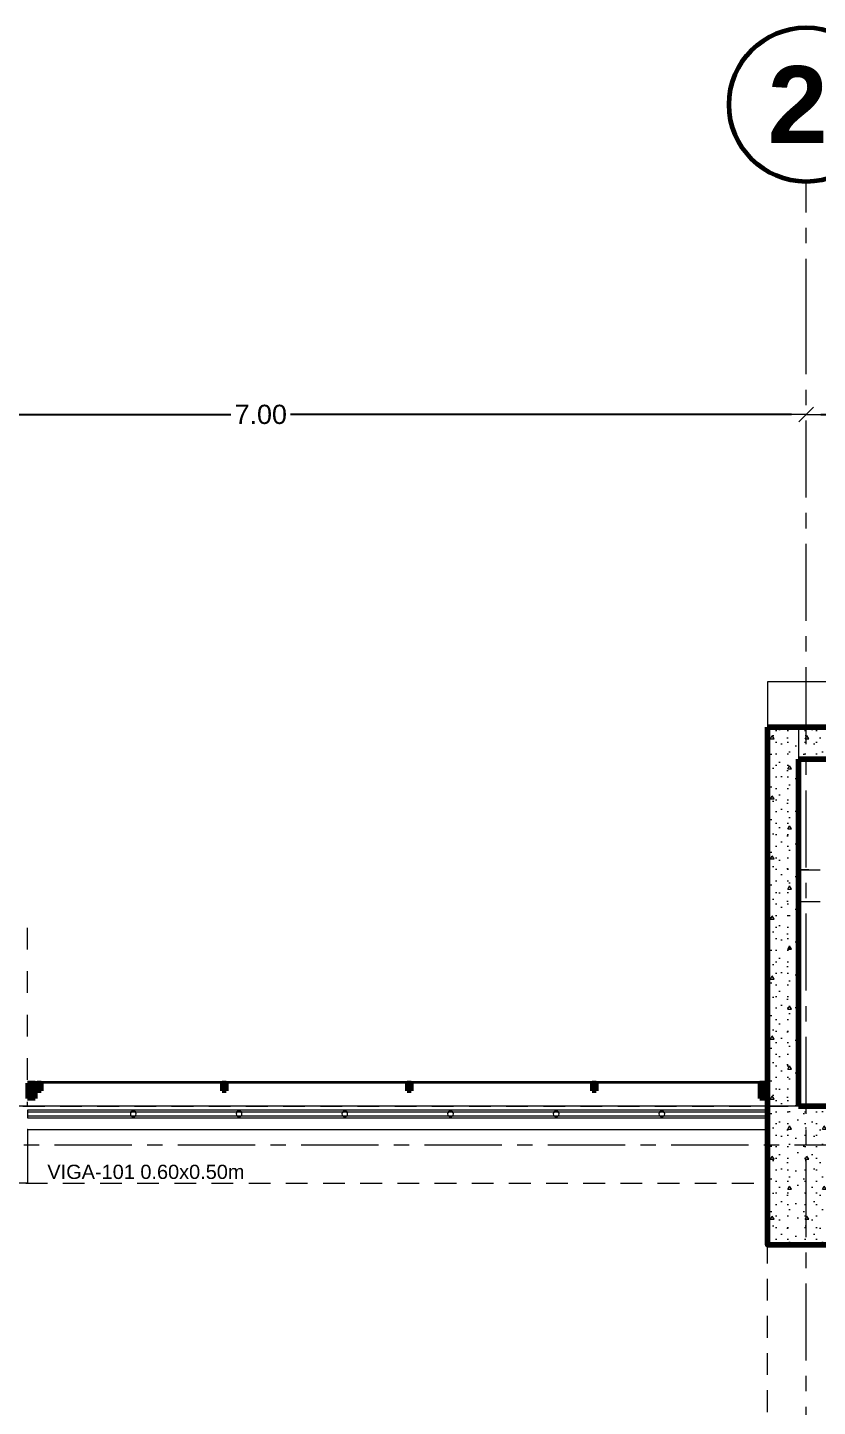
# Model space of a CAD drawing. Header units: inches. Extents: x -19 to 5698, y -728 to 92.
# Drawn here: x 196.27 to 201.39, y 37.95 to 46.9 of the extents above; entities that cross this region are included whole.
import ezdxf

# ---------------------------------------------------------------- set-up
doc = ezdxf.new("R2010")
doc.units = ezdxf.units.IN
doc.header["$MEASUREMENT"] = 0
doc.set_wipeout_variables(frame=1)
doc.header["$PDMODE"] = 1
for name, pattern in [('Hidden Line', [0.195611, 0.141111, -0.0545]), ('Línea Oculta', [0.195611, 0.141111, -0.0545]), ('Punto & Raya', [0.65, 0.5, -0.075, 0, -0.075]), ('Rayas', [0.282222, 0.141111, -0.141111]), ('Wipeout_Contour', [1, 0, -1])]:
    doc.linetypes.add(name, pattern=pattern)
doc.layers.get('0').update_dxf_attribs({"color": 61})
for name, color, linetype in [('02 _ ARQ _ ALB _ Cotas Ejes', 7, 'Continuous'), ('02 _ ARQ _ ALB _ Ejes Generales', 251, 'Continuous'), ('02 _ ARQ _ ZON _ Espacio.3D', 7, 'Continuous'), ('08 _ STR _ EXT _ 06 Columnas', 7, 'Continuous'), ('08 _ STR _ EXT _ 07 Losa Aligerada', 7, 'Continuous'), ('08 _ STR _ EXT _ 08 Placas Inclinadas', 7, 'Continuous'), ('08 _ STR _ EXT _ 09 Vigas', 251, 'Continuous'), ('Acabado - Muros', 7, 'Continuous'), ('Estructura - 04 MURO', 7, 'Continuous'), ('Interior - Escaleras & Barandillas', 7, 'Continuous'), ('Notas - Etiquetas', 7, 'Continuous')]:
    doc.layers.add(name, color=color, linetype=linetype)
doc.styles.add('Estilo_Generado_1', font='swisseb.ttf')
doc.styles.add('Estilo_Generado_4', font='swisse.ttf')
doc.dimstyles.new('Estilo_Generado__7', dxfattribs={"dimtxt": 0.125, "dimasz": 0.095, "dimexe": 0.18, "dimexo": 0.0625, "dimgap": 0, "dimtad": 0, "dimtih": 1, "dimtoh": 1, "dimzin": 0, "dimdsep": 46, "dimtxsty": 'Estilo_Generado_4', "dimblk": 'ARROWHEAD_6', "dimblk1": 'ARROWHEAD_6', "dimblk2": 'ARROWHEAD_6', "dimcen": 0.09, "dimse1": 1, "dimse2": 1, "dimclrd": 144, "dimclre": 144, "dimclrt": 7, "dimadec": 0, "dimazin": 0, "dimtfac": 1, "dimtdec": 4, "dimtmove": 0, "dimatfit": 3, "dimfxl": 1, "dimtolj": 1, "dimtzin": 0, "dimarcsym": 0})
doc.dimstyles.new('Estilo_Generado__8', dxfattribs={"dimtxt": 0.18, "dimasz": 0.0912, "dimexe": 0.18, "dimexo": 0.0625, "dimgap": 0, "dimtad": 0, "dimtih": 1, "dimtoh": 1, "dimdec": 4, "dimzin": 0, "dimdsep": 46, "dimcen": 0.09, "dimadec": 0, "dimazin": 0, "dimtfac": 1, "dimtdec": 4, "dimtmove": 0, "dimatfit": 3, "dimldrblk": 'ARROWHEAD_5', "dimfxl": 1, "dimtolj": 1, "dimtzin": 0, "dimarcsym": 0})
pattern_1 = [(0, (185.00004, 1e-08), (0, 0.3897114), [0.024375, -0.200625]), (0, (185.11254, 0.19486), (0, 0.3897114), [0.024375, -0.200625]), (60, (185.00004, 1e-08), (-0.3375, 0.1948557), [0.024375, -0.200625]), (60, (185.22504, 1e-08), (-0.3375, 0.1948557), [0.024375, -0.200625]), (120, (185.0244, 1e-08), (0.3375, 0.1948557), [0.024375, -0.200625]), (120, (185.2494, 1e-08), (0.3375, 0.1948557), [0.024375, -0.200625]), (0, (185.00004, 0.0375), (0, 0.075), [0, -0.075, 0, -0.1125]), (45, (185.03754, 0.0375), (-0.05303301, 0.05303301), [0, -0.05625, 0, -0.09375])]

# ---------------------------------------------------------------- blocks, each defined once
blk = doc.blocks.new('ARROWHEAD_6')
at = {"color": 0, "linetype": 'Continuous', "lineweight": 0}
for p, q in [((0, 0), (-1, 0)), ((-0.5, -0.5), (0.5, 0.5))]:
    blk.add_line(p, q, dxfattribs=at)
blk = doc.blocks.new('*D159', base_point=(1608.118, 0))
at = {"layer": '02 _ ARQ _ ALB _ Cotas Ejes', "color": 144, "linetype": 'Continuous', "lineweight": -2, "transparency": 16777216}
for p, q in [((194.415, 44.3891), (197.5887, 44.3891)), ((201.225, 44.3891), (197.9761, 44.3891))]:
    blk.add_line(p, q, dxfattribs=at)
at = {"layer": 'Defpoints', "color": 0, "linetype": 'Continuous', "transparency": 16777216}
for p in [(201.32, 44.3891), (194.32, 43.8859), (201.32, 43.8859)]:
    blk.add_point(p, dxfattribs=at)
at = {"layer": '02 _ ARQ _ ALB _ Cotas Ejes', "color": 144, "linetype": 'Continuous', "lineweight": -2, "transparency": 16777216, "xscale": 0.095, "yscale": 0.095, "zscale": 0.095, "rotation": 180}
blk.add_blockref('ARROWHEAD_6', (194.32, 44.3891), dxfattribs=at)
at = {"layer": '02 _ ARQ _ ALB _ Cotas Ejes', "color": 144, "linetype": 'Continuous', "lineweight": -2, "transparency": 16777216, "xscale": 0.095, "yscale": 0.095, "zscale": 0.095}
blk.add_blockref('ARROWHEAD_6', (201.32, 44.3891), dxfattribs=at)
at = {"layer": '02 _ ARQ _ ALB _ Cotas Ejes', "color": 7, "linetype": 'Continuous', "lineweight": 13, "transparency": 16777216, "insert": (197.7824, 44.3891), "char_height": 0.125, "attachment_point": 5, "style": 'Estilo_Generado_4'}
blk.add_mtext('\\A1;7.00', dxfattribs=at)
blk = doc.blocks.new('*D160', base_point=(1608.118, 0))
at = {"layer": '02 _ ARQ _ ALB _ Cotas Ejes', "color": 144, "linetype": 'Continuous', "lineweight": -2, "transparency": 16777216}
for p, q in [((201.415, 44.3891), (204.5887, 44.3891)), ((208.225, 44.3891), (204.9761, 44.3891))]:
    blk.add_line(p, q, dxfattribs=at)
at = {"layer": 'Defpoints', "color": 0, "linetype": 'Continuous', "transparency": 16777216}
for p in [(208.32, 44.3891), (201.32, 43.8859), (208.32, 43.8859)]:
    blk.add_point(p, dxfattribs=at)
at = {"layer": '02 _ ARQ _ ALB _ Cotas Ejes', "color": 144, "linetype": 'Continuous', "lineweight": -2, "transparency": 16777216, "xscale": 0.095, "yscale": 0.095, "zscale": 0.095, "rotation": 180}
blk.add_blockref('ARROWHEAD_6', (201.32, 44.3891), dxfattribs=at)
at = {"layer": '02 _ ARQ _ ALB _ Cotas Ejes', "color": 144, "linetype": 'Continuous', "lineweight": -2, "transparency": 16777216, "xscale": 0.095, "yscale": 0.095, "zscale": 0.095}
blk.add_blockref('ARROWHEAD_6', (208.32, 44.3891), dxfattribs=at)
at = {"layer": '02 _ ARQ _ ALB _ Cotas Ejes', "color": 7, "linetype": 'Continuous', "lineweight": 13, "transparency": 16777216, "insert": (204.7824, 44.3891), "char_height": 0.125, "attachment_point": 5, "style": 'Estilo_Generado_4'}
blk.add_mtext('\\A1;7.00', dxfattribs=at)
blk = doc.blocks.new('ARROWHEAD_5')
at = {"linetype": 'Continuous', "lineweight": 0}
blk.add_hatch(color=0, dxfattribs=at).paths.add_polyline_path([(-1, 0.2679), (0, 0), (-1, -0.2679)])
at = {"color": 0, "linetype": 'Continuous', "lineweight": 0}
blk.add_line((0, 0), (-1, 0), dxfattribs=at)

msp = doc.modelspace()

# ---------------------------------------------------------------- hatches: boundary and pattern name
at = {"layer": '08 _ STR _ EXT _ 08 Placas Inclinadas', "linetype": 'Continuous', "lineweight": 9}
h = msp.add_hatch(dxfattribs=at)
h.set_pattern_fill('HORMIGÓN_EN_MASA_0002', color=250, style=0, pattern_type=2)
h.set_pattern_definition(pattern_1)
h.paths.add_polyline_path([(201.0699, 42.1526), (201.0699, 39.9), (201.2699, 39.9), (201.2699, 41.2282), (201.1403, 42.1526)])
h = msp.add_hatch(dxfattribs=at)
h.set_pattern_fill('HORMIGÓN_EN_MASA_0002', color=250, style=0, pattern_type=2)
h.set_pattern_definition(pattern_1)
h.paths.add_polyline_path([(201.2699, 42.1526), (201.1403, 42.1526), (201.2409, 41.4352), (201.2699, 41.4352)])
h = msp.add_hatch(dxfattribs=at)
h.set_pattern_fill('HORMIGÓN_EN_MASA_0002', color=250, style=0, pattern_type=2)
h.set_pattern_definition(pattern_1)
h.paths.add_polyline_path([(201.2409, 41.4352), (201.2699, 41.2282), (201.2699, 41.4352)])
at = {"layer": 'Acabado - Muros', "linetype": 'Continuous', "lineweight": 0}
for points in [[(196.3201, 39.95), (196.3201, 40.05), (196.2701, 40.05), (196.2701, 39.95)], [(196.3575, 40), (196.3575, 40.05), (196.3325, 40.05), (196.3325, 40)], [(197.5575, 40), (197.5575, 40.05), (197.5325, 40.05), (197.5325, 40)], [(198.7575, 40), (198.7575, 40.05), (198.7325, 40.05), (198.7325, 40)], [(199.9575, 40), (199.9575, 40.05), (199.9325, 40.05), (199.9325, 40)], [(201.0199, 39.95), (201.0699, 39.95), (201.0699, 40.05), (201.0199, 40.05)]]:
    msp.add_hatch(color=254, dxfattribs=at).paths.add_polyline_path(points)
at = {"layer": 'Acabado - Muros', "linetype": 'Continuous', "lineweight": 9}
for points in [[(196.34, 40.06), (196.3001, 40.06), (196.3001, 40.05), (196.34, 40.05)], [(197.54, 40.06), (196.35, 40.06), (196.35, 40.05), (197.54, 40.05)], [(198.74, 40.06), (197.55, 40.06), (197.55, 40.05), (198.74, 40.05)], [(199.94, 40.06), (198.75, 40.06), (198.75, 40.05), (199.94, 40.05)], [(201.0399, 40.06), (199.95, 40.06), (199.95, 40.05), (201.0399, 40.05)]]:
    msp.add_hatch(color=250, dxfattribs=at).paths.add_polyline_path(points)

# ---------------------------------------------------------------- linework, layer by layer
at = {"layer": '02 _ ARQ _ ALB _ Ejes Generales', "color": 251, "linetype": 'Punto & Raya', "lineweight": 13, "true_color": 0x636466}
for p, q in [((201.32, 44.9), (201.32, 45.9)), ((190.8454, 39.65), (239.57, 39.65))]:
    msp.add_line(p, q, dxfattribs=at)
at = {"layer": '02 _ ARQ _ ALB _ Ejes Generales', "color": 7, "linetype": 'Continuous', "lineweight": 60}
msp.add_circle((201.32, 46.4), 0.5, dxfattribs=at)
at = {"layer": '02 _ ARQ _ ZON _ Espacio.3D', "color": 254, "linetype": 'Continuous', "lineweight": 0, "flags": 128}
for points in [[(201.2699, 42.1526), (201.2699, 39.9), (201.9699, 39.9), (201.9699, 39.4), (201.57, 39.4), (201.5699, 39.05), (208.07, 39.05), (208.07, 39.4), (207.67, 39.4), (207.67, 39.9), (208.37, 39.9), (208.37, 42.1526), (207.42, 42.1526), (207.42, 42.901), (202.22, 42.901), (202.22, 42.1526)], [(201.07, 31.0002), (205.02, 31), (205.02, 39), (201.0699, 39), (201.0698, 39.7505), (196.27, 39.7505), (196.2701, 39.4), (194.57, 39.4), (194.57, 37.7), (194.22, 37.7), (194.22, 33.75), (193.32, 33.75), (193.32, 29.75), (194.07, 29.75), (194.07, 30.7), (194.57, 30.7), (194.57, 30.2), (195.07, 30.2), (195.07, 29.75), (201.07, 29.75)]]:
    msp.add_lwpolyline(points, close=True, dxfattribs=at)
at = {"layer": '08 _ STR _ EXT _ 07 Losa Aligerada', "color": 7, "linetype": 'Rayas', "lineweight": 18, "flags": 128}
msp.add_lwpolyline([(193.22, 11.97, 1.049431), (198.7937, 6.3), (209.6003, 6.3), (209.6003, 6.2005), (214.7981, 6.2005), (214.7981, 7.2), (222.07, 7.2), (222.07, 5.6637), (223.2699, 5.6637), (223.2699, 4.2), (228.3699, 4.2), (228.3699, 5.6637), (229.57, 5.6637), (229.57, 7.2), (236.57, 7.2), (236.57, 14.9999), (236.57, 15.1499), (236.57, 15.1499), (236.57, 15.7999), (236.57, 15.7999), (236.57, 18.1001), (236.57, 20.35), (234.07, 20.35), (231.67, 20.35), (231.67, 22.35), (231.67, 22.6), (231.67, 24.5), (231.67, 24.75), (231.67, 26.75), (236.57, 26.75), (236.57, 29.7), (236.57, 35.2005), (236.57, 39.9), (228.67, 39.9), (223.5529, 39.9), (223.5529, 40.9), (218.9324, 40.9), (218.9324, 39.9), (208.37, 39.9), (208.37, 41.4352), (207.42, 41.4352), (207.42, 42.9), (202.22, 42.9), (202.22, 41.4352), (201.2699, 41.4352), (201.2699, 39.9), (196.2701, 39.9), (196.2701, 41.1), (192.8701, 41.1), (192.8701, 37.7), (194.07, 37.7), (194.07, 33.9), (193.17, 33.9), (193.17, 21.2663), (193.22, 21.2663)], format="xyb", close=True, dxfattribs=at)
at = {"layer": '08 _ STR _ EXT _ 07 Losa Aligerada', "color": 7, "linetype": 'Continuous', "lineweight": 18, "flags": 128}
msp.add_lwpolyline([(208.37, 42.6544), (207.42, 42.6544), (207.42, 42.9), (202.22, 42.9), (202.22, 42.6544), (201.2699, 42.6544), (201.2699, 39.9), (196.1201, 39.9), (196.1201, 40.95), (193.0201, 40.95), (193.0201, 37.7), (194.1639, 37.7), (194.1639, 33.9), (193.17, 33.9), (193.17, 23.8932), (193.17, 6.3), (212.718, 6.3)], dxfattribs=at)
at = {"layer": '08 _ STR _ EXT _ 08 Placas Inclinadas', "color": 7, "linetype": 'Continuous', "lineweight": 80}
for p, q in [((201.2699, 42.1526), (201.2699, 41.4352)), ((201.2699, 42.1526), (201.2699, 41.4352)), ((201.2699, 42.1526), (202.22, 42.1526)), ((201.2699, 41.4352), (201.2699, 41.2282)), ((201.2699, 41.4352), (201.2699, 41.2282))]:
    msp.add_line(p, q, dxfattribs=at)
at = {"layer": '08 _ STR _ EXT _ 08 Placas Inclinadas', "color": 251, "linetype": 'Línea Oculta', "lineweight": 13}
msp.add_line((201.2699, 41.4352), (202.22, 41.4352), dxfattribs=at)
at = {"layer": '08 _ STR _ EXT _ 08 Placas Inclinadas', "color": 7, "linetype": 'Continuous', "lineweight": 80, "flags": 128}
for points in [[(201.0699, 42.1526), (201.0699, 39.9)], [(201.2699, 39.9), (201.2699, 41.2282)]]:
    msp.add_lwpolyline(points, dxfattribs=at)
at = {"layer": '08 _ STR _ EXT _ 08 Placas Inclinadas', "color": 251, "linetype": 'Línea Oculta', "lineweight": 13, "flags": 128}
msp.add_lwpolyline([(201.2699, 41.2282), (202.22, 41.2282)], dxfattribs=at)
at = {"layer": '08 _ STR _ EXT _ 09 Vigas', "color": 251, "linetype": 'Hidden Line', "lineweight": 13, "true_color": 0x636466}
for p in [(194.57, 39.4), (201.07, 30.2)]:
    msp.add_line(p, (201.07, 39.4), dxfattribs=at)
at = {"layer": 'Acabado - Muros', "color": 7, "linetype": 'Continuous', "lineweight": 60}
for p, q in [((196.3201, 40.05), (196.2701, 40.05)), ((196.2701, 40.05), (196.2701, 39.95)), ((196.3201, 40.05), (196.3201, 39.95)), ((196.3575, 40.05), (196.3325, 40.05)), ((196.3325, 40.05), (196.3325, 40)), ((196.3575, 40), (196.3325, 40)), ((196.3575, 40.05), (196.3575, 40)), ((197.5575, 40.05), (197.5325, 40.05)), ((197.5325, 40.05), (197.5325, 40)), ((197.5575, 40), (197.5325, 40)), ((197.5575, 40.05), (197.5575, 40)), ((198.7575, 40.05), (198.7325, 40.05)), ((198.7325, 40.05), (198.7325, 40)), ((198.7575, 40), (198.7325, 40)), ((198.7575, 40.05), (198.7575, 40)), ((199.9575, 40.05), (199.9325, 40.05)), ((199.9325, 40.05), (199.9325, 40)), ((199.9575, 40), (199.9325, 40)), ((199.9575, 40.05), (199.9575, 40)), ((201.0199, 40.05), (201.0199, 39.95)), ((201.0699, 40.05), (201.0199, 40.05)), ((201.0699, 40.05), (201.0699, 39.95)), ((196.3201, 39.95), (196.2701, 39.95)), ((201.0699, 39.95), (201.0199, 39.95))]:
    msp.add_line(p, q, dxfattribs=at)
at = {"layer": 'Acabado - Muros', "color": 7, "linetype": 'Continuous', "lineweight": 13, "flags": 128}
for points in [[(196.34, 40.06), (196.34, 40.05), (196.3001, 40.05), (196.3001, 40.06)], [(197.54, 40.06), (197.54, 40.05), (196.35, 40.05), (196.35, 40.06)], [(198.74, 40.06), (198.74, 40.05), (197.55, 40.05), (197.55, 40.06)], [(199.94, 40.06), (199.94, 40.05), (198.75, 40.05), (198.75, 40.06)], [(201.0399, 40.06), (201.0399, 40.05), (199.95, 40.05), (199.95, 40.06)]]:
    msp.add_lwpolyline(points, close=True, dxfattribs=at)

# ---------------------------------------------------------------- texts
at = {"layer": '02 _ ARQ _ ALB _ Ejes Generales', "color": 7, "lineweight": 30, "insert": (201.0709, 46.65), "char_height": 0.5, "attachment_point": 1, "style": 'Estilo_Generado_1'}
msp.add_mtext('\\A1;{\\pql;\\pt0;\\fSwis721 Ex BT|b1|i0|c0|p34;2}', dxfattribs=at)
at = {"layer": 'Notas - Etiquetas', "color": 171, "linetype": 'Continuous', "lineweight": 13, "insert": (196.3983, 39.4267), "char_height": 0.0925, "attachment_point": 7, "style": 'Estilo_Generado_4'}
msp.add_mtext('\\A1;{\\pql;\\fSwis721 Ex BT|b0|i0|c0|p34;VIGA-101\\fSwis721 Ex BT|b0|i0|c0|p34; \\fSwis721 Ex BT|b0|i0|c0|p34;0.60\\fSwis721 Ex BT|b0|i0|c0|p34;x\\fSwis721 Ex BT|b0|i0|c0|p34;0.50\\fSwis721 Ex BT|b0|i0|c0|p34;m}', dxfattribs=at)

# ---------------------------------------------------------------- dimensions: what is measured, and where the dimension line sits
at = {"layer": '02 _ ARQ _ ALB _ Cotas Ejes', "color": 144, "linetype": 'Continuous', "lineweight": 13}
for base, p1, p2, picture, middle in [((201.32, 44.3891), (194.32, 43.8859), (201.32, 43.8859), '*D159', (197.7824, 44.3891)), ((208.32, 44.3891), (201.32, 43.8859), (208.32, 43.8859), '*D160', (204.7824, 44.3891))]:
    dim = msp.add_linear_dim(base=base, p1=p1, p2=p2, dimstyle='Estilo_Generado__7', dxfattribs=at)
    dim.commit()
    dim.dimension.update_dxf_attribs({"geometry": picture, "text_midpoint": middle, "dimtype": 160})

# ---------------------------------------------------------------- leaders
at = {"layer": 'Notas - Etiquetas', "color": 144, "linetype": 'Continuous', "lineweight": 13, "annotation_type": 0, "has_hookline": 1, "hookline_direction": 1, "text_width": 1.9482, "horizontal_direction": (1, -1e-06, 0)}
msp.add_leader([(204.3232, 39.015), (204.2019, 38.8073), (201.9152, 38.8073)], dimstyle='Estilo_Generado__8', dxfattribs=at)

# ---------------------------------------------------------------- next in the draw order: wipeouts: each hides what was drawn before it
at = {"color": 254, "linetype": 'Wipeout_Contour', "lineweight": 0, "ltscale": 4874.756598}
msp.add_wipeout([(201.0699, 42.3596), (201.1112, 42.3596), (201.0699, 42.6544)], dxfattribs=at).dxf.layer = '08 _ STR _ EXT _ 08 Placas Inclinadas'
at = {"color": 254, "linetype": 'Wipeout_Contour', "lineweight": 0, "ltscale": 6489.107918}
msp.add_wipeout([(201.0699, 39.9), (196.2701, 39.9), (196.2701, 39.75), (201.0699, 39.75)], dxfattribs=at).dxf.layer = 'Estructura - 04 MURO'

# ---------------------------------------------------------------- next in the draw order: hatches: boundary and pattern name
at = {"layer": '08 _ STR _ EXT _ 06 Columnas', "linetype": 'Continuous', "lineweight": 9}
h = msp.add_hatch(dxfattribs=at)
h.set_pattern_fill('HORMIGÓN_EN_MASA_0002', style=0, pattern_type=2)
h.set_pattern_definition(pattern_1)
h.paths.add_polyline_path([(201.0699, 39), (201.5699, 39), (201.5699, 39.4), (201.9699, 39.4), (201.9699, 39.9), (201.2699, 39.9), (201.2699, 39.75), (201.0699, 39.75)])
h = msp.add_hatch(dxfattribs=at)
h.set_pattern_fill('HORMIGÓN_EN_MASA_0002', style=0, pattern_type=2)
h.set_pattern_definition(pattern_1)
h.paths.add_polyline_path([(201.0699, 39.9), (201.2699, 39.75), (201.2699, 39.9)])
h = msp.add_hatch(dxfattribs=at)
h.set_pattern_fill('HORMIGÓN_EN_MASA_0002', style=0, pattern_type=2)
h.set_pattern_definition(pattern_1)
h.paths.add_polyline_path([(201.2699, 39.75), (201.0699, 39.9), (201.0699, 39.75)])
at = {"layer": '08 _ STR _ EXT _ 08 Placas Inclinadas', "linetype": 'Continuous', "lineweight": 9}
h = msp.add_hatch(dxfattribs=at)
h.set_pattern_fill('HORMIGÓN_EN_MASA_0002', color=250, style=0, pattern_type=2)
h.set_pattern_definition(pattern_1)
h.paths.add_polyline_path([(201.1403, 42.1526), (201.1112, 42.3596), (201.0699, 42.3596), (201.0699, 42.1526)])

# ---------------------------------------------------------------- next in the draw order: linework, layer by layer
at = {"layer": '08 _ STR _ EXT _ 06 Columnas', "color": 7, "linetype": 'Continuous', "lineweight": 80, "flags": 128}
for points in [[(201.0699, 39.75), (201.0699, 39), (201.5699, 39), (201.5699, 39.4), (201.9699, 39.4), (201.9699, 39.9), (201.2699, 39.9)], [(201.0699, 39.9), (201.0699, 39.75)]]:
    msp.add_lwpolyline(points, dxfattribs=at)
at = {"layer": '08 _ STR _ EXT _ 09 Vigas', "color": 251, "linetype": 'Hidden Line', "lineweight": 13, "true_color": 0x636466}
for p, q in [((194.07, 39.9), (236.57, 39.9)), ((201.57, 39.9), (201.07, 39.9))]:
    msp.add_line(p, q, dxfattribs=at)
at = {"layer": 'Estructura - 04 MURO', "color": 7, "linetype": 'Continuous', "lineweight": 13, "flags": 128}
for points in [[(201.0699, 39.9), (196.2701, 39.9)], [(196.2701, 39.75), (201.0699, 39.75)]]:
    msp.add_lwpolyline(points, dxfattribs=at)
at = {"layer": 'Interior - Escaleras & Barandillas', "color": 161, "linetype": 'Continuous', "lineweight": 13, "flags": 128}
for points in [[(196.2701, 39.875), (196.2701, 39.825), (201.0699, 39.825), (201.0699, 39.875)], [(196.2701, 39.8625), (196.2701, 39.8375), (201.0699, 39.8375), (201.0699, 39.8625)], [(196.2701, 39.8625), (196.2701, 39.8375), (201.0699, 39.8375), (201.0699, 39.8625)], [(196.2701, 39.8625), (196.2701, 39.8375), (201.0699, 39.8375), (201.0699, 39.8625)]]:
    msp.add_lwpolyline(points, close=True, dxfattribs=at)
for points in [[(196.9558, 39.8313, 1), (196.9558, 39.8688, 1)], [(197.6415, 39.8313, 1), (197.6415, 39.8688, 1)], [(198.3272, 39.8313, 1), (198.3272, 39.8688, 1)], [(199.0129, 39.8313, 1), (199.0129, 39.8688, 1)], [(199.6985, 39.8313, 1), (199.6985, 39.8688, 1)], [(200.3842, 39.8313, 1), (200.3842, 39.8688, 1)]]:
    msp.add_lwpolyline(points, format="xyb", close=True, dxfattribs=at)

# ---------------------------------------------------------------- next in the draw order: wipeouts: each hides what was drawn before it
at = {"color": 254, "linetype": 'Wipeout_Contour', "lineweight": 0, "ltscale": 6501.281396}
msp.add_wipeout([(202.22, 42.6544), (201.0699, 42.6544), (201.1112, 42.3596), (202.22, 42.3596)], dxfattribs=at).dxf.layer = '08 _ STR _ EXT _ 08 Placas Inclinadas'

# ---------------------------------------------------------------- next in the draw order: hatches: boundary and pattern name
at = {"layer": '08 _ STR _ EXT _ 08 Placas Inclinadas', "linetype": 'Continuous', "lineweight": 9}
h = msp.add_hatch(dxfattribs=at)
h.set_pattern_fill('HORMIGÓN_EN_MASA_0002', color=250, style=0, pattern_type=2)
h.set_pattern_definition(pattern_1)
h.paths.add_polyline_path([(201.2699, 42.3596), (201.1112, 42.3596), (201.1403, 42.1526), (201.2699, 42.1526)])
h = msp.add_hatch(dxfattribs=at)
h.set_pattern_fill('HORMIGÓN_EN_MASA_0002', color=250, style=0, pattern_type=2)
h.set_pattern_definition(pattern_1)
h.paths.add_polyline_path([(201.2699, 42.1526), (202.22, 42.1526), (202.22, 42.3596), (201.2699, 42.3596)])

# ---------------------------------------------------------------- next in the draw order: linework, layer by layer
at = {"layer": '02 _ ARQ _ ALB _ Ejes Generales', "color": 251, "linetype": 'Punto & Raya', "lineweight": 13, "true_color": 0x636466}
msp.add_line((201.32, 3.05), (201.32, 44.9), dxfattribs=at)
at = {"layer": '08 _ STR _ EXT _ 08 Placas Inclinadas', "color": 7, "linetype": 'Continuous', "lineweight": 80}
for p, q in [((201.1112, 42.3596), (201.0699, 42.3596)), ((201.2699, 42.3596), (201.1112, 42.3596)), ((202.22, 42.3596), (201.2699, 42.3596))]:
    msp.add_line(p, q, dxfattribs=at)
at = {"layer": '08 _ STR _ EXT _ 08 Placas Inclinadas', "color": 7, "linetype": 'Continuous', "lineweight": 13, "flags": 128}
for points in [[(201.0699, 42.6544), (201.0699, 42.3596)], [(202.22, 42.6544), (201.0699, 42.6544)]]:
    msp.add_lwpolyline(points, dxfattribs=at)
at = {"layer": '08 _ STR _ EXT _ 08 Placas Inclinadas', "color": 7, "linetype": 'Continuous', "lineweight": 80, "flags": 128}
msp.add_lwpolyline([(201.0699, 42.3596), (201.0699, 42.1526)], dxfattribs=at)

doc.saveas('drawing.dxf')
